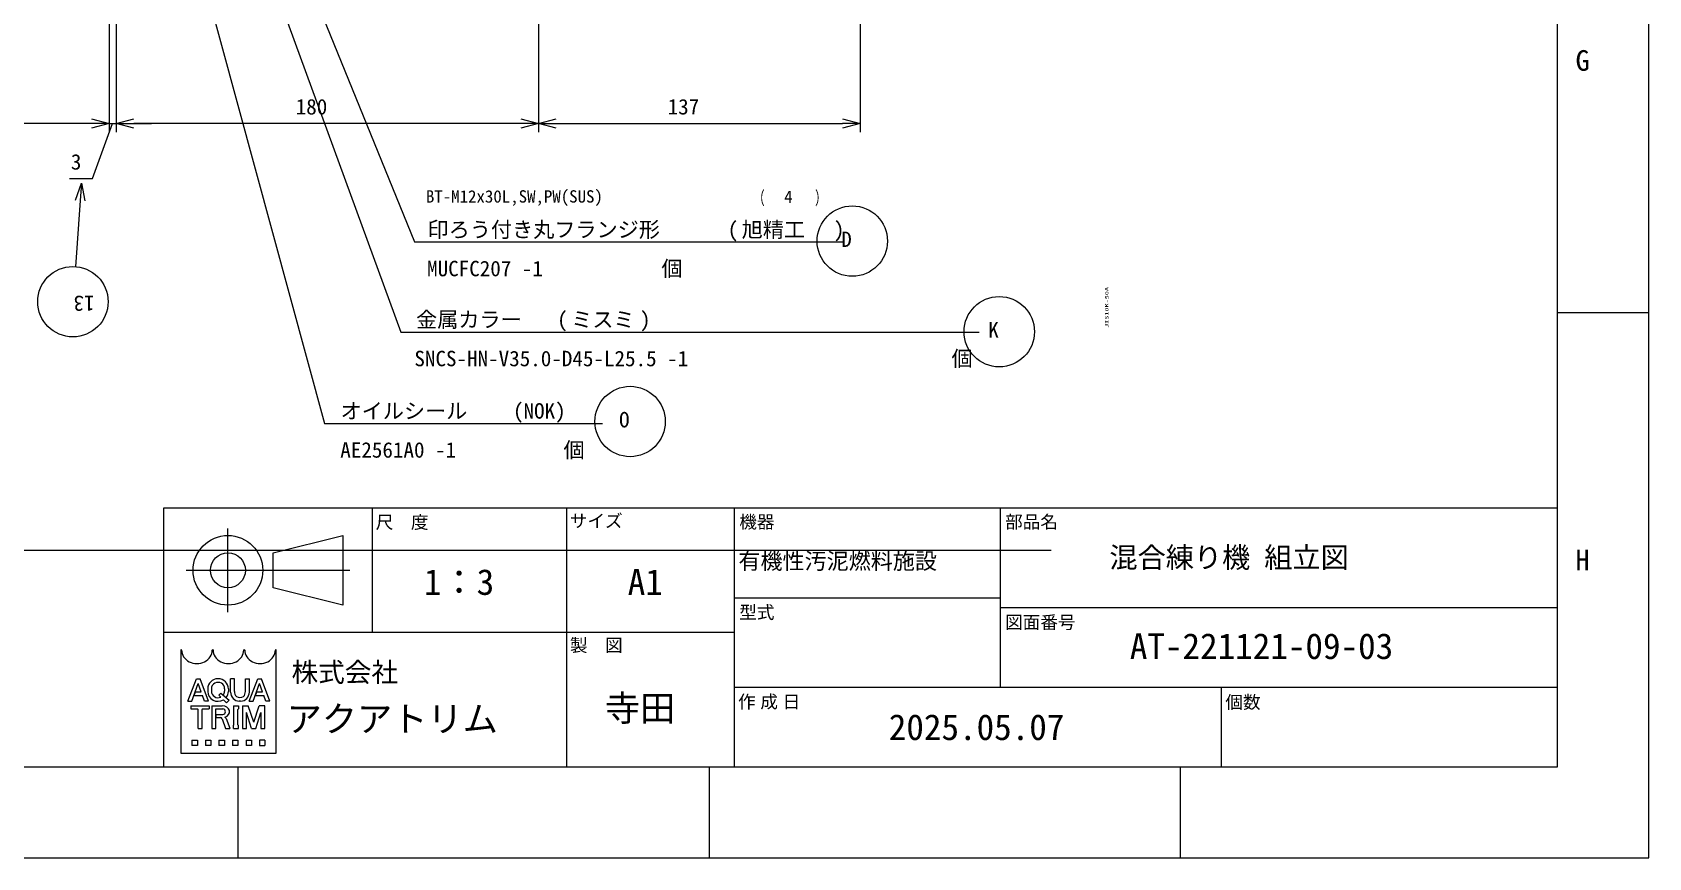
# Model space of a CAD drawing. Units: millimetres at full size. Extents: x -19442 to 19442, y -5866 to 5866.
# Drawn here: x -6243 to -5555, y -951 to -599 of the extents above; entities that cross this region are included whole.
import ezdxf
from ezdxf.enums import TextEntityAlignment as Align

# ---------------------------------------------------------------- set-up
doc = ezdxf.new("R2010")
doc.units = ezdxf.units.MM
doc.header["$LTSCALE"] = 3.6
for name, color, linetype, lineweight in [('0-0_90_FRAME', 2, 'Continuous', 9), ('0-1_91_BLANK', 6, 'Continuous', 9), ('0-5_08_DIM', 3, 'Continuous', 9), ('0-6_0', 2, 'Continuous', 9), ('0-7_10_DRAFT', 1, 'Continuous', 9)]:
    doc.layers.add(name, color=color, linetype=linetype, lineweight=lineweight)
doc.layers.add('0-A_07_TEXT', color=2, linetype='Continuous')
doc.styles.add('ＭＳ ゴシック', font='')
doc.styles.add('ＭＳ Ｐゴシック', font='')
doc.styles.get('ＭＳ ゴシック').set_extended_font_data('MS Gothic')
doc.styles.get('ＭＳ Ｐゴシック').set_extended_font_data('MS PGothic')

# ---------------------------------------------------------------- blocks, each defined once
blk = doc.blocks.new('U34')
at = {"layer": '0-A_07_TEXT', "color": 13, "style": 'ＭＳ ゴシック', "width": 0.65}
for s, p in [('(', (61.121, 0.948)), (')', (70.89, 0.948))]:
    blk.add_text(s, height=2.199, dxfattribs=at).set_placement(p, align=Align.BOTTOM_LEFT)
blk = doc.blocks.new('A$C334E7EDF_1')
at = {"layer": '0-7_10_DRAFT'}
blk.add_line((-345, 0), (495, 0), dxfattribs=at)
at = {"layer": '0-7_10_DRAFT', "style": 'ＭＳ ゴシック', "width": 1.75}
blk.add_text('JIS10K-50A', height=1.466, rotation=90, dxfattribs=at).set_placement((519.799, 94.709), align=Align.BOTTOM_LEFT)
blk = doc.blocks.new('AM_BALLOON1')
at = {"layer": '0-5_08_DIM'}
blk.add_circle((0, 0), 5, dxfattribs=at)
blk = doc.blocks.new('_Open30')
at = {"layer": '0-5_08_DIM', "color": 4}
blk.add_line((0, 0), (-1, 0), dxfattribs=at)
blk.add_lwpolyline([(-1, 0.26795), (0, 0), (-1, -0.26795)], dxfattribs=at)

msp = doc.modelspace()

# ---------------------------------------------------------------- linework, layer by layer
at = {"layer": '0-0_90_FRAME'}
for p, q in [((-5554.629, -718.886), (-5593.514, -718.886)), ((-6175.38, -884.537), (-6172.686, -876.971)), ((-6174.44, -882.004), (-6173.92, -880.544)), ((-6173.92, -880.544), (-6171.414, -880.544)), ((-6173.483, -874.931), (-6171.89, -874.931)), ((-6171.414, -880.544), (-6172.686, -876.971)), ((-6168.267, -884.491), (-6171.89, -874.931)), ((-6168.677, -879.158), (-6168.677, -880.31)), ((-6167.076, -879.271), (-6167.076, -880.193)), ((-6163.886, -881.99), (-6163.035, -881.087)), ((-6163.035, -881.087), (-6159.477, -884.019)), ((-6161.441, -879.271), (-6161.441, -880.193)), ((-6159.84, -879.158), (-6159.84, -880.31)), ((-6158.952, -880.658), (-6158.952, -874.931)), ((-6157.222, -874.931), (-6158.952, -874.931)), ((-6157.222, -880.31), (-6157.222, -874.931)), ((-6150.883, -880.658), (-6150.883, -874.931)), ((-6149.255, -884.537), (-6146.561, -876.971)), ((-6148.315, -882.004), (-6147.795, -880.544)), ((-6147.795, -880.544), (-6145.289, -880.544)), ((-6147.358, -874.931), (-6145.765, -874.931)), ((-6145.289, -880.544), (-6146.561, -876.971)), ((-6142.142, -884.491), (-6145.765, -874.931)), ((-6177.105, -884.537), (-6177.105, -884.491)), ((-6177.105, -884.537), (-6175.38, -884.537)), ((-6175.859, -886.458), (-6167.982, -886.458)), ((-6175.859, -886.458), (-6175.859, -887.803)), ((-6175.859, -887.803), (-6172.977, -887.803)), ((-6174.44, -882.004), (-6170.894, -882.004)), ((-6172.785, -896.064), (-6172.785, -887.995)), ((-6171.056, -896.064), (-6171.056, -887.995)), ((-6170.863, -887.803), (-6167.982, -887.803)), ((-6168.267, -884.537), (-6168.267, -884.491)), ((-6167.982, -886.458), (-6167.982, -887.803)), ((-6166.887, -886.458), (-6166.887, -896.064)), ((-6166.887, -886.458), (-6162.468, -886.458)), ((-6165.158, -887.803), (-6162.237, -887.803)), ((-6163.886, -881.99), (-6163.101, -882.754)), ((-6162.009, -881.886), (-6160.771, -882.906)), ((-6161.924, -883.899), (-6160.589, -885.199)), ((-6160.589, -885.199), (-6159.477, -884.019)), ((-6157.718, -886.458), (-6155.604, -886.458)), ((-6157.718, -886.458), (-6157.718, -887.803)), ((-6157.525, -894.527), (-6157.525, -887.995)), ((-6155.796, -894.527), (-6155.796, -887.995)), ((-6155.604, -886.458), (-6155.604, -887.803)), ((-6154.629, -884.537), (-6155.205, -884.537)), ((-6153.873, -886.458), (-6151.364, -886.458)), ((-6149.07, -893.435), (-6151.364, -886.458)), ((-6150.98, -884.537), (-6150.98, -884.491)), ((-6150.98, -884.537), (-6149.255, -884.537)), ((-6149.07, -893.435), (-6146.776, -886.458)), ((-6148.315, -882.004), (-6144.769, -882.004)), ((-6144.266, -886.458), (-6146.776, -886.458)), ((-6142.142, -884.537), (-6142.142, -884.491)), ((-6165.1, -891.512), (-6165.1, -890.167)), ((-6165.1, -890.167), (-6162.237, -890.167)), ((-6165.1, -891.512), (-6163.213, -891.512)), ((-6162.5, -891.993), (-6161.038, -896.064)), ((-6160.83, -891.933), (-6159.175, -895.987)), ((-6157.718, -896.064), (-6157.718, -894.719)), ((-6149.935, -896.064), (-6152.146, -889.34)), ((-6148.206, -896.064), (-6145.995, -889.34)), ((-6175.377, -901.095), (-6175.377, -903.4)), ((-6172.785, -896.064), (-6171.056, -896.064)), ((-6169.614, -901.095), (-6169.614, -903.4)), ((-6163.85, -901.095), (-6163.85, -903.4)), ((-6161.038, -896.064), (-6159.175, -896.064)), ((-6159.175, -895.987), (-6159.175, -896.064)), ((-6158.087, -901.095), (-6158.087, -903.4)), ((-6152.323, -901.095), (-6152.323, -903.4)), ((-6149.935, -896.064), (-6148.206, -896.064)), ((-6144.254, -901.095), (-6144.254, -903.4)), ((-6155.703, -951.204), (-6155.703, -912.492)), ((-5954.903, -951.204), (-5954.903, -912.492)), ((-5754.103, -951.204), (-5754.103, -912.492))]:
    msp.add_line(p, q, dxfattribs=at)
at = {"layer": '0-0_90_FRAME', "color": 134}
for p, q in [((-6098.414, -855.214), (-6098.414, -802.178)), ((-6015.679, -912.492), (-6015.679, -802.178)), ((-5944.193, -912.492), (-5944.193, -802.178)), ((-5830.907, -802.178), (-5830.907, -878.549)), ((-6160.042, -846.516), (-6160.042, -810.876)), ((-6177.862, -828.696), (-6108.067, -828.696)), ((-5944.193, -840.364), (-5830.907, -840.364)), ((-5830.907, -844.607), (-5593.514, -844.607)), ((-5944.193, -855.214), (-6187.514, -855.214)), ((-5944.193, -878.549), (-5593.514, -878.549)), ((-5736.786, -878.549), (-5736.786, -912.492))]:
    msp.add_line(p, q, dxfattribs=at)
at = {"layer": '0-0_90_FRAME', "color": 6}
msp.add_lwpolyline([(-7922.694, -912.492), (-5593.514, -912.492), (-5593.514, 752.669), (-7922.694, 752.669)], close=True, dxfattribs=at)
at = {"layer": '0-0_90_FRAME', "color": 134}
for points in [[(-6187.514, -912.492), (-5593.514, -912.492), (-5593.514, -802.178), (-6187.514, -802.178)], [(-6140.737, -821.271), (-6111.037, -813.846), (-6111.037, -843.546), (-6140.737, -836.121)]]:
    msp.add_lwpolyline(points, close=True, dxfattribs=at)
at = {"layer": '0-0_90_FRAME'}
for points in [[(-6139.643, -862.479), (-6139.643, -906.858), (-6179.988, -906.858), (-6179.988, -862.479)], [(-6177.105, -884.537), (-6177.105, -884.491), (-6173.483, -874.931)], [(-6152.612, -880.31), (-6152.612, -874.931), (-6150.883, -874.931)], [(-6150.98, -884.537), (-6150.98, -884.491), (-6147.358, -874.931)], [(-6168.267, -884.537), (-6169.992, -884.537), (-6170.894, -882.004)], [(-6166.887, -896.064), (-6165.158, -896.064), (-6165.158, -887.803)], [(-6153.873, -886.458), (-6153.873, -896.064), (-6152.144, -896.064), (-6152.146, -889.34)], [(-6145.995, -889.34), (-6145.995, -896.064), (-6144.266, -896.064), (-6144.266, -886.458)], [(-6142.142, -884.537), (-6143.867, -884.537), (-6144.769, -882.004)], [(-6157.718, -896.064), (-6155.604, -896.064), (-6155.604, -894.719)], [(-6175.377, -901.095), (-6173.072, -901.095), (-6173.072, -903.4), (-6175.377, -903.4)], [(-6169.614, -901.095), (-6167.308, -901.095), (-6167.308, -903.4), (-6169.614, -903.4)], [(-6163.85, -901.095), (-6161.545, -901.095), (-6161.545, -903.4), (-6163.85, -903.4)], [(-6158.087, -901.095), (-6155.781, -901.095), (-6155.781, -903.4), (-6158.087, -903.4)], [(-6152.323, -901.095), (-6150.018, -901.095), (-6150.018, -903.4), (-6152.323, -903.4)], [(-6144.254, -901.095), (-6146.56, -901.095), (-6146.56, -903.4), (-6144.254, -903.4)]]:
    msp.add_lwpolyline(points, dxfattribs=at)
at = {"layer": '0-0_90_FRAME', "color": 134}
for radius in [14.85, 7.425]:
    msp.add_circle((-6160.042, -828.696), radius, dxfattribs=at)
at = {"layer": '0-0_90_FRAME'}
for centre, radius, start, end in [((-6179.988, -862.671), 0.192, 0, 90), ((-6166.54, -862.671), 0.192, 0, 180), ((-6166.54, -862.671), 0.192, 0, 90), ((-6153.092, -862.671), 0.192, 0, 180), ((-6139.643, -862.671), 0.192, 90, 180), ((-6154.89, -880.484), 4.065, 182.45003, 265.55526), ((-6153.793, -880.355), 3.43, 179.25279, 218.96457), ((-6154.944, -880.484), 4.065, 274.44474, 357.54997), ((-6156.041, -880.355), 3.43, 321.03543, 0.74721), ((-6172.977, -887.995), 0.192, 0, 90), ((-6170.863, -887.995), 0.192, 90, 180), ((-6162.279, -888.985), 1.183, 271.99706, 88.00294), ((-6157.718, -887.995), 0.192, 0, 90), ((-6154.917, -879.711), 3.198, 241.15773, 298.84227), ((-6155.604, -887.995), 0.192, 90, 180), ((-6163.213, -892.28), 0.768, 21.9283, 90), ((-6161.992, -892.41), 1.256, 22.27295, 58.55311), ((-6157.718, -894.527), 0.192, 270, 0), ((-6155.604, -894.527), 0.192, 180, 270)]:
    msp.add_arc(centre, radius, start, end, dxfattribs=at)
for centre, major_axis, ratio, start_param, end_param in [((-6173.264, -862.671), (-6.532, 0), 0.882353, 6.2831853, 9.424778), ((-6159.816, -862.671), (-6.532, 0), 0.882353, 6.2831853, 9.424778), ((-6146.367, -862.671), (-6.532, 0), 0.882353, 6.2831853, 9.424778), ((-6164.258, -879.158), (-4.419, 0), 0.956522, 3.1415927, 6.2831853), ((-6164.258, -880.31), (-4.419, 0), 0.956522, 6.2831853, 8.4104559), ((-6164.258, -879.271), (2.818, 0), 0.994718, 6.2831853, 9.424778), ((-6164.258, -880.197), (2.818, 0), 0.995036, 3.1415927, 5.1354926), ((-6164.258, -880.197), (2.818, 0), 0.995036, 5.6366671, 6.2831853), ((-6164.258, -880.31), (-4.419, 0), 0.956522, 2.4802046, 3.1415927), ((-6162.468, -888.985), (-3.101, 0), 0.81482, 1.9440695, 4.712389)]:
    msp.add_ellipse(centre, major_axis=major_axis, ratio=ratio, start_param=start_param, end_param=end_param, dxfattribs=at)
at = {"layer": '0-1_91_BLANK'}
msp.add_lwpolyline([(-8039.231, -951.204), (-5554.629, -951.204), (-5554.629, 797.555), (-8039.231, 797.555)], close=True, dxfattribs=at)
at = {"layer": '0-5_08_DIM'}
for p, q in [((-5890.677, -403.957), (-5890.677, -641.981)), ((-6210.677, -495.957), (-6210.677, -641.981)), ((-6210.677, -495.957), (-6210.677, -641.981)), ((-6207.677, -495.957), (-6207.677, -641.981)), ((-6207.677, -495.957), (-6207.677, -641.981)), ((-6027.677, -497.957), (-6027.677, -641.981)), ((-6027.677, -497.957), (-6027.677, -641.981)), ((-6218.177, -638.231), (-7503.177, -638.231)), ((-6218.177, -638.231), (-6225.677, -638.231)), ((-6210.677, -638.231), (-6207.677, -638.231)), ((-6035.177, -638.231), (-6200.177, -638.231)), ((-6200.177, -638.231), (-6192.677, -638.231)), ((-6020.177, -638.231), (-5898.177, -638.231)), ((-6222.991, -671.092), (-6225.033, -699.29))]:
    msp.add_line(p, q, dxfattribs=at)
at = {"layer": '0-5_08_DIM', "color": 2}
for p, q in [((-6079.465, -688.719), (-5897.562, -688.719)), ((-6085.305, -727.151), (-5839.98, -727.151)), ((-6117.744, -766.11), (-6000.413, -766.11))]:
    msp.add_line(p, q, dxfattribs=at)
for points in [[(-6214.92, -413.17), (-6118.824, -766.11), (-6117.744, -766.11)], [(-6203.306, -407.124), (-6086.385, -727.151), (-6085.305, -727.151)], [(-6183.724, -435.335), (-6080.545, -688.719), (-6079.465, -688.719)]]:
    msp.add_lwpolyline(points, dxfattribs=at)
at = {"layer": '0-5_08_DIM'}
msp.add_lwpolyline([(-6227.562, -661.73), (-6217.812, -661.73), (-6209.177, -638.231)], dxfattribs=at)

# ---------------------------------------------------------------- block references
for name, p, xscale, yscale in [('_Open30', (-6210.677, -638.231), 7.5, 7.5), ('_Open30', (-6210.677, -638.231), 7.5, 7.5), ('_Open30', (-6027.677, -638.231), 7.5, 7.5), ('_Open30', (-5890.677, -638.231), 7.5, 7.5), ('U34', (-6080.161, -675.928), 2.4, 2.4), ('AM_BALLOON1', (-5893.984, -688.35), 3, 3), ('AM_BALLOON1', (-5831.369, -726.988), 3, 3), ('AM_BALLOON1', (-5988.655, -765.265), 3, 3)]:
    msp.add_blockref(name, p, dxfattribs=dict(at, xscale=xscale, yscale=yscale))
for name, p, xscale, yscale, rotation in [('_Open30', (-6207.677, -638.231), 7.5, 7.5, 180), ('_Open30', (-6207.677, -638.231), 7.5, 7.5, 180), ('_Open30', (-6027.677, -638.231), 7.5, 7.5, 180), ('_Open30', (-6222.449, -663.612), 7.5, 7.5, 85.8573), ('AM_BALLOON1', (-6226.112, -714.183), 3, 3, 180)]:
    msp.add_blockref(name, p, dxfattribs=dict(at, xscale=xscale, yscale=yscale, rotation=rotation))
at = {"layer": '0-6_0'}
msp.add_blockref('A$C334E7EDF_1', (-6304.177, -820.082), dxfattribs=at)

# ---------------------------------------------------------------- texts
at = {"layer": '0-0_90_FRAME', "color": 134}
for s, height, style, p in [('G', 8.798, 'ＭＳ ゴシック', (-5585.784, -618.391)), ('尺\u3000度', 5.499, 'ＭＳ Ｐゴシック', (-6097.069, -812.571)), ('サイズ', 5.499, 'ＭＳ Ｐゴシック', (-6014.333, -812.011)), ('機器', 5.499, 'ＭＳ Ｐゴシック', (-5942.154, -812.447)), ('部品名', 5.499, 'ＭＳ Ｐゴシック', (-5828.869, -812.447)), ('混合練り機 組立図', 8.798, 'ＭＳ ゴシック', (-5784.419, -830.256)), ('有機性汚泥燃料施設', 6.891, 'ＭＳ ゴシック', (-5942.513, -830.256)), ('H', 8.798, 'ＭＳ ゴシック', (-5585.784, -831.382)), ('1：3', 11, 'ＭＳ ゴシック', (-6076.539, -842.484)), ('A1', 11, 'ＭＳ ゴシック', (-5989.682, -842.484)), ('型式', 5.499, 'ＭＳ Ｐゴシック', (-5942.154, -851.007)), ('図面番号', 5.499, 'ＭＳ Ｐゴシック', (-5828.869, -855.25)), ('製\u3000図', 5.499, 'ＭＳ Ｐゴシック', (-6014.333, -865.047)), ('AT-221121-09-03', 11, 'ＭＳ ゴシック', (-5775.723, -869.818)), ('寺田', 11, 'ＭＳ ゴシック', (-5999.428, -896.276)), ('作 成 日', 5.499, 'ＭＳ Ｐゴシック', (-5942.672, -889.103)), ('個数', 5.499, 'ＭＳ Ｐゴシック', (-5735.005, -889.311)), ('2025.05.07', 11, 'ＭＳ ゴシック', (-5878.44, -904.345))]:
    msp.add_text(s, height=height, dxfattribs=dict(at, style=style)).set_placement(p, align=Align.BOTTOM_LEFT)
at = {"layer": '0-0_90_FRAME', "style": 'ＭＳ ゴシック'}
for s, height, p in [('株式会社', 8.315, (-6132.94, -878.79)), ('アクアトリム', 11, (-6135.029, -900.819))]:
    msp.add_text(s, height=height, dxfattribs=at).set_placement(p, align=Align.BOTTOM_LEFT)
at = {"layer": '0-5_08_DIM', "style": 'ＭＳ ゴシック'}
for s, p in [('180', (-6131.177, -636.356)), ('137', (-5972.677, -636.356)), ('3', (-6226.973, -659.855))]:
    msp.add_text(s, height=6.598, dxfattribs=at).set_placement(p, align=Align.BOTTOM_LEFT)
at = {"layer": '0-5_08_DIM', "color": 2}
for s, style, p in [('印ろう付き丸フランジ形', 'ＭＳ Ｐゴシック', (-6074.95, -688.701)), ('(', 'ＭＳ ゴシック', (-5947.105, -688.701)), ('旭精工', 'ＭＳ Ｐゴシック', (-5941.105, -688.701)), (')', 'ＭＳ ゴシック', (-5901.847, -688.701)), ('MUCFC207 -1', 'ＭＳ ゴシック', (-6075.18, -705.33)), ('個', 'ＭＳ Ｐゴシック', (-5975.322, -705.33)), ('金属カラー', 'ＭＳ Ｐゴシック', (-6079.863, -727.065)), ('(', 'ＭＳ ゴシック', (-6019.752, -727.065)), ('ミスミ', 'ＭＳ Ｐゴシック', (-6013.752, -727.065)), (')', 'ＭＳ ゴシック', (-5984.466, -727.065)), ('SNCS-HN-V35.0-D45-L25.5 -1', 'ＭＳ ゴシック', (-6080.591, -743.694)), ('個', 'ＭＳ Ｐゴシック', (-5851.734, -743.694)), ('オイルシール', 'ＭＳ Ｐゴシック', (-6112.05, -766.024)), ('(NOK)', 'ＭＳ ゴシック', (-6038.556, -766.024)), ('AE2561A0 -1', 'ＭＳ ゴシック', (-6112.172, -782.653)), ('個', 'ＭＳ Ｐゴシック', (-6017.029, -782.653))]:
    msp.add_text(s, height=6.598, dxfattribs=dict(at, style=style)).set_placement(p, align=Align.BOTTOM_LEFT)
at = {"layer": '0-6_0', "color": 134, "style": 'ＭＳ ゴシック'}
for s, p in [('D', (-5898.698, -692.85)), ('K', (-5836.083, -731.488)), ('O', (-5993.37, -769.765))]:
    msp.add_text(s, height=6.598, dxfattribs=at).set_placement(p, align=Align.BOTTOM_LEFT)
msp.add_text('13', height=6.598, rotation=180, dxfattribs=at).set_placement((-6216.898, -709.683), align=Align.BOTTOM_LEFT)
at = {"layer": '0-A_07_TEXT', "color": 134, "style": 'ＭＳ ゴシック'}
for s, p in [('BT-M12x30L,SW,PW(SUS)', (-6075.675, -673.538)), ('4', (-5923.006, -673.654))]:
    msp.add_text(s, height=5.279, dxfattribs=at).set_placement(p, align=Align.BOTTOM_LEFT)

doc.saveas('drawing.dxf')
